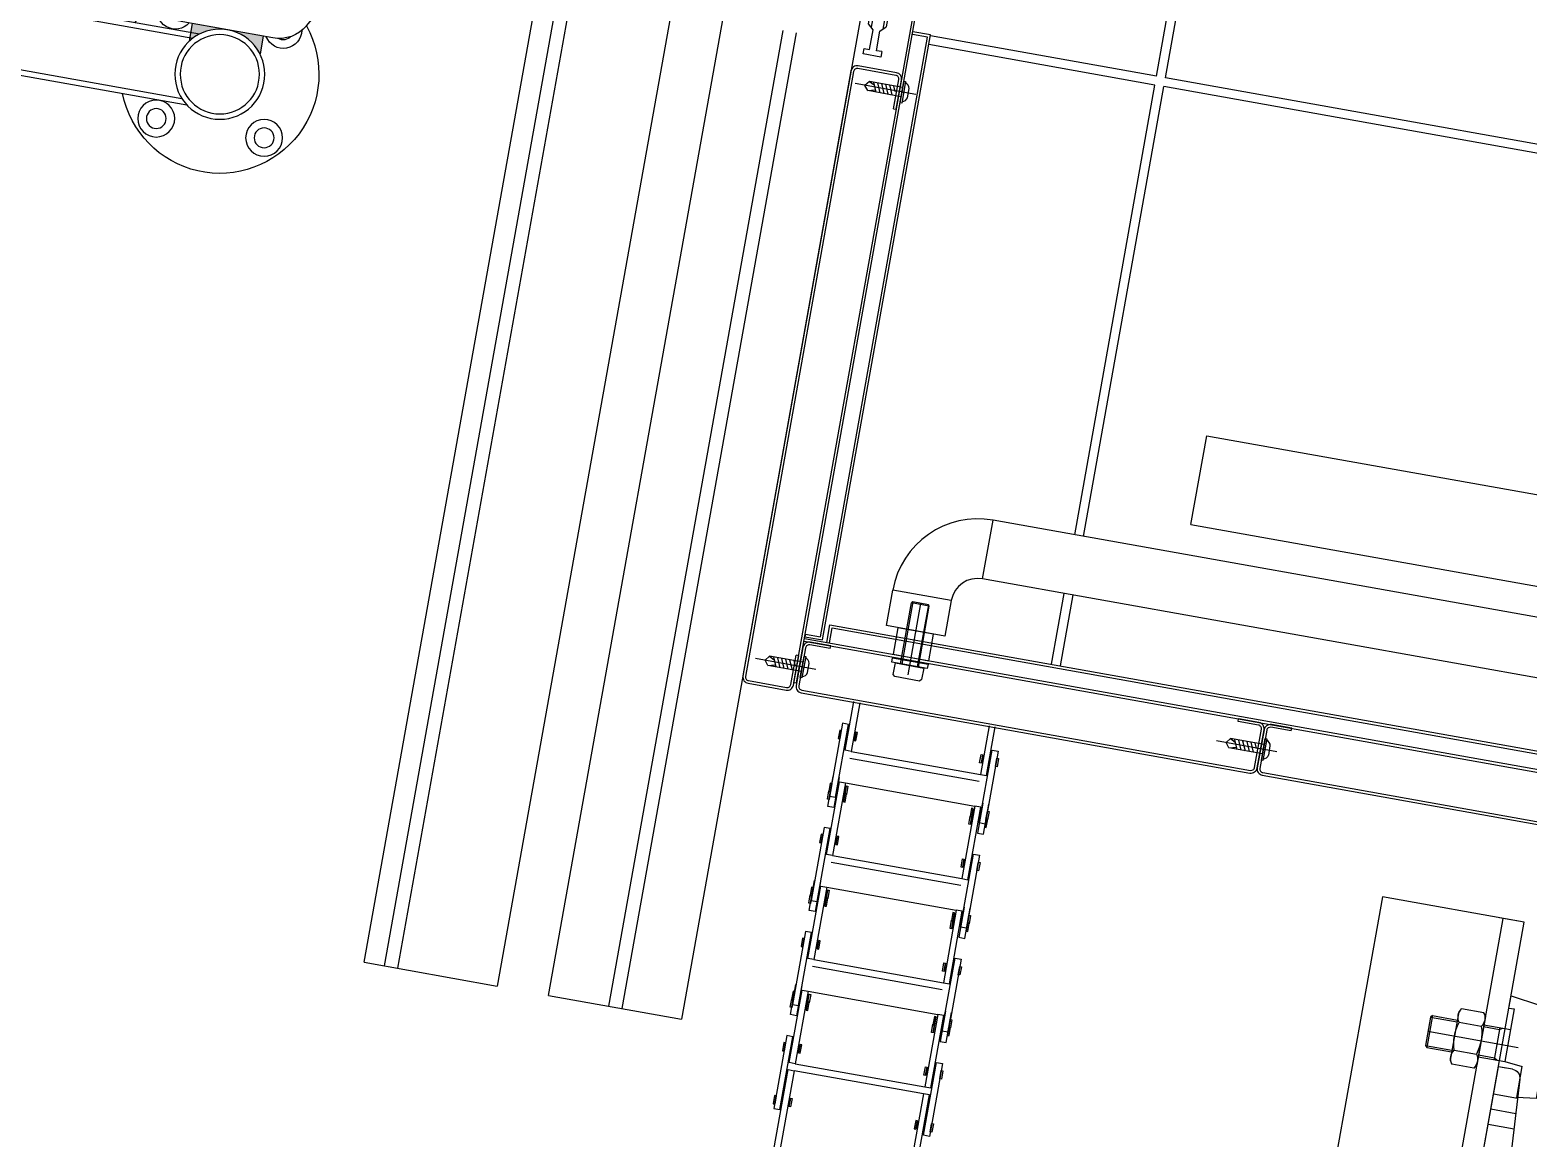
# Model space of a CAD drawing. Header units: centimetres. Extents: x 139057 to 200038, y 34824 to 80516.
# Drawn here: x 172887.1 to 172970.3, y 78740.8 to 78802.2 of the extents above; entities that cross this region are included whole.
import ezdxf

# ---------------------------------------------------------------- set-up
doc = ezdxf.new("R2010")
doc.units = ezdxf.units.CM
doc.header["$LTSCALE"] = 100
doc.layers.get('0').update_dxf_attribs({"lineweight": 0})
doc.layers.add('M-ASC', color=5, linetype='Continuous')

# ---------------------------------------------------------------- blocks, each defined once
blk = doc.blocks.new('GM127-3')
for p, q in [((-8, 38.2), (-8, 86)), ((-5, 89), (5, 89)), ((0, 0), (0, 89)), ((8, 38.2), (8, 86)), ((-8, 38.2), (-7, 38.2)), ((-7, 20.72), (-7, 38.2)), ((7, 38.2), (8, 38.2)), ((7, 20.72), (7, 38.2)), ((-101.09, 16.5), (-76.76, 23.67)), ((-76.76, 23.67), (-49.76, 23.67)), ((-49.76, 23.67), (-48.5, 13)), ((49.76, 23.67), (48.5, 13)), ((76.76, 23.67), (49.76, 23.67)), ((101.09, 16.5), (76.76, 23.67)), ((-103.5, 0), (-101.09, 16.5)), ((-76, -42), (-76, 8.87)), ((-67, 3), (-66.01, 13)), ((-48.5, 13), (-66.01, 13)), ((-58.79, 12.98), (-11.71, 15.72)), ((-48.2, 0), (-48.2, 13.59)), ((-39.7, 0), (-39.7, 14.09)), ((-31.2, 0), (-31.2, 14.59)), ((58.79, 12.98), (11.71, 15.72)), ((31.2, 0), (31.2, 14.59)), ((39.7, 0), (39.7, 14.09)), ((48.2, 0), (48.2, 13.59)), ((48.5, 13), (66.01, 13)), ((67, 3), (66.01, 13)), ((76, -42), (76, 8.87)), ((103.5, 0), (101.09, 16.5)), ((-96.59, 0), (-103.5, 0)), ((-96.59, 0), (-96.59, 3)), ((-96.59, 3), (-67, 3)), ((-85, -12), (-85, 3)), ((-67, -12), (-67, 3)), ((-63.5, 7.98), (-63.5, 0)), ((-63.5, 0), (63.5, 0)), ((63.5, 7.98), (63.5, 0)), ((63.5, 4.21), (63.5, 0)), ((96.59, 3), (67, 3)), ((67, -12), (67, 3)), ((85, -12), (85, 3)), ((96.59, 0), (96.59, 3)), ((-84, -3), (-85, -1.27)), ((-85, -3), (-67, -3)), ((-84, -12), (-84, -3)), ((-68, -3), (-67, -1.27)), ((-68, -12), (-68, -3)), ((68, -3), (67, -1.27)), ((85, -3), (67, -3)), ((68, -12), (68, -3)), ((84, -3), (85, -1.27)), ((84, -12), (84, -3)), ((96.59, 0), (103.5, 0)), ((-89.7, -12), (-91.59, -13.26)), ((-91.59, -13.26), (-91.59, -25.74)), ((-89.7, -12), (-62.3, -12)), ((-83.79, -13.26), (-83.79, -25.74)), ((-68.21, -25.74), (-68.21, -13.26)), ((-62.3, -12), (-60.41, -13.26)), ((-60.41, -13.26), (-60.41, -25.74)), ((62.3, -12), (60.41, -13.26)), ((60.41, -13.26), (60.41, -25.74)), ((89.7, -12), (62.3, -12)), ((68.21, -25.74), (68.21, -13.26)), ((83.79, -13.26), (83.79, -25.74)), ((89.7, -12), (91.59, -13.26)), ((91.59, -13.26), (91.59, -25.74)), ((-89.7, -27), (-91.59, -25.74)), ((-89.7, -27), (-62.3, -27)), ((-85, -41), (-85, -27)), ((-84, -42), (-84, -27)), ((-68, -42), (-68, -27)), ((-67, -41), (-67, -27)), ((-62.3, -27), (-60.41, -25.74)), ((62.3, -27), (60.41, -25.74)), ((89.7, -27), (62.3, -27)), ((67, -41), (67, -27)), ((68, -42), (68, -27)), ((84, -42), (84, -27)), ((85, -41), (85, -27)), ((89.7, -27), (91.59, -25.74)), ((-85, -41), (-84, -42)), ((-85, -41), (-67, -41)), ((-68, -42), (-67, -41)), ((68, -42), (67, -41)), ((85, -41), (67, -41)), ((85, -41), (84, -42)), ((-84, -42), (-68, -42)), ((84, -42), (68, -42))]:
    blk.add_line(p, q)
for centre, radius, start, end in [((-5, 86), 3, 90, 180), ((5, 86), 3, 0, 90), ((-12, 20.72), 5, 273.34268, 0), ((12, 20.72), 5, 180, 266.65732), ((-58.5, 7.98), 5, 93.34268, 180), ((58.5, 7.98), 5, 360, 86.65732), ((-87.69, -18.67), 6.67, 54.26215, 125.73785), ((-76, -36.8), 24.8, 71.68582, 108.31418), ((-64.31, -18.67), 6.67, 54.26215, 125.73785), ((64.31, -18.67), 6.67, 54.26215, 125.73785), ((76, -36.8), 24.8, 71.68582, 108.31418), ((87.69, -18.67), 6.67, 54.26215, 125.73785), ((-87.69, -20.33), 6.67, 234.26215, 305.73785), ((-76, -2.2), 24.8, 251.68582, 288.31418), ((-64.31, -20.33), 6.67, 234.26215, 305.73785), ((64.31, -20.33), 6.67, 234.26215, 305.73785), ((76, -2.2), 24.8, 251.68582, 288.31418), ((87.69, -20.33), 6.67, 234.26215, 305.73785)]:
    blk.add_arc(centre, radius, start, end)
blk = doc.blocks.new('VSEI_M10x16')
for p, q in [((0, 9.75), (0, -9.75)), ((0.5, 9.75), (0, 9.75)), ((0.5, 9.75), (0.5, -9.75)), ((0.5, 9.75), (5.25, 5)), ((16, 0), (0, 0)), ((5.25, 5), (15.4, 5)), ((5.25, 5), (5.25, -5)), ((5.25, 5), (5.25, -5)), ((16, 4.4), (5.25, 4.4)), ((15.4, 5), (16, 4.4)), ((15.4, 5), (15.4, -5)), ((16, 4.4), (16, -4.4)), ((0.5, -9.75), (5.25, -5)), ((16, -4.4), (5.25, -4.4)), ((5.25, -5), (15.4, -5)), ((16, -4.4), (15.4, -5)), ((0.5, -9.75), (0, -9.75))]:
    blk.add_line(p, q)
blk = doc.blocks.new('es5tertetert')
h = blk.add_hatch(color=256)
h.paths.add_polyline_path([(-30.02, -10, 1), (-26.02, -10, 1)])
h.paths.add_polyline_path([(-30.02, 10, 1), (-26.02, 10, 1)])
for p, q in [((-42.74, 28.25), (-43.52, 22)), ((-40.75, 30), (-38.52, 30)), ((-38.52, 27), (-40.02, 27)), ((-40.02, 27), (-40.02, 23)), ((-38.52, 30), (-38.52, 26.5)), ((-37.02, 25), (-37.02, -25)), ((-19.5, 25), (-19.5, -25)), ((-18, 30), (-18, 26.5)), ((-16.77, 30), (-18, 30)), ((-18, 27), (-16.5, 27)), ((-16.5, 27), (-16.5, 23)), ((-14.78, 28.25), (-14, 22)), ((-43.52, -22), (-43.52, 22)), ((-40.02, 23), (-38.52, 23)), ((-38.52, 23.5), (-38.52, -23.5)), ((-18, 23.5), (-18, -23.5)), ((-16.5, 23), (-18, 23)), ((-14, -22), (-14, 22)), ((-40.02, 5.5), (-43.52, 9)), ((-38.52, 8), (-36.52, 10)), ((-30.02, 10), (-36.52, 10)), ((-36.52, -10), (-36.52, 10)), ((-30.02, 10), (-30.02, -10)), ((-26.02, 10), (-26.02, -10)), ((-18, 10), (-26.02, 10)), ((0, 10), (-9, 10)), ((0, 10), (0, -10)), ((-43.52, 0), (0, 0)), ((-40.02, 5.5), (-40.02, -5.5)), ((-40.02, 5.5), (-38.52, 5.5)), ((-38.52, 8), (-38.52, -8)), ((0, 5), (-38.52, 5)), ((0, 4.25), (-38.52, 4.25)), ((-40.02, -5.5), (-43.52, -9)), ((-40.02, -5.5), (-38.52, -5.5)), ((0, -4.25), (-38.52, -4.25)), ((0, -5), (-38.52, -5)), ((-36.52, -10), (-38.52, -8)), ((-30.02, -10), (-36.52, -10)), ((-18, -10), (-26.02, -10)), ((0, -10), (-9, -10)), ((-42.74, -28.25), (-43.52, -22)), ((-40.02, -23), (-38.52, -23)), ((-40.02, -27), (-40.02, -23)), ((-16.5, -23), (-18, -23)), ((-16.5, -27), (-16.5, -23)), ((-14.78, -28.25), (-14, -22)), ((-38.52, -30), (-40.75, -30)), ((-38.52, -27), (-40.02, -27)), ((-38.52, -26.5), (-38.52, -30)), ((-18, -26.5), (-18, -30)), ((-18, -27), (-16.5, -27)), ((-18, -30), (-16.77, -30))]:
    blk.add_line(p, q)
for centre, radius in [((-38.52, 25), 1.5), ((-18, 25), 1.5), ((-28.02, 10), 2), ((-28.02, -10), 2), ((-38.52, -25), 1.5), ((-18, -25), 1.5)]:
    blk.add_circle(centre, radius)
for centre, radius, start, end in [((-40.75, 28), 2, 90, 172.87498), ((-16.77, 28), 2, 7.12502, 90), ((-28.02, 10), 2, 180, 0), ((-9, 15), 5, 180, 270), ((-28.02, -10), 2, 0, 180), ((-9, -15), 5, 90, 180), ((-40.75, -28), 2, 187.12502, 270), ((-16.77, -28), 2, 270, 352.87498)]:
    blk.add_arc(centre, radius, start, end)
blk.add_blockref('VSEI_M10x16', (-45.02, 0))
blk = doc.blocks.new('VSEI_M10x30')
for p, q in [((0, 9.75), (0, -9.75)), ((0.5, 9.75), (0, 9.75)), ((0.5, 9.75), (0.5, -9.75)), ((0.5, 9.75), (5.25, 5)), ((30, 0), (0, 0)), ((5.25, 5), (29.4, 5)), ((5.25, 5), (5.25, -5)), ((5.25, 5), (5.25, -5)), ((30, 4.4), (5.25, 4.4)), ((29.4, 5), (30, 4.4)), ((29.4, 5), (29.4, -5)), ((30, 4.4), (30, -4.4)), ((0.5, -9.75), (5.25, -5)), ((30, -4.4), (5.25, -4.4)), ((5.25, -5), (29.4, -5)), ((30, -4.4), (29.4, -5)), ((0.5, -9.75), (0, -9.75))]:
    blk.add_line(p, q)
blk = doc.blocks.new('Fissaggio doppio su fronteporta')
h = blk.add_hatch(color=256)
h.paths.add_polyline_path([(15, 20), (25, 20), (25, 0, 0.236068)])
h.paths.add_polyline_path([(20, -15, 0.162278), (25, 0), (25, -20), (20, -20)])
h.paths.add_polyline_path([(17, -18.33, 0.044913), (20, -15), (20, -20), (17, -20)])
h.paths.add_polyline_path([(17, -18.33), (17, -20), (15, -20, 0.026071)])
for p, q in [((72, 100), (60, 100)), ((60, 100), (60, 61.75)), ((72, 100), (72, 61.75)), ((64.75, 80.5), (60, 85.25)), ((79.29, 75), (52.02, 75)), ((72, 80.5), (64.75, 80.5)), ((64.75, 80.5), (64.75, 69.5)), ((64.75, 69.5), (60, 64.75)), ((72, 69.5), (64.75, 69.5)), ((35, 42.7), (56, 54.83)), ((41, 32.31), (62, 44.43)), ((25, 25.38), (25, -25.38)), ((37, 25.38), (37, -25.38)), ((25, 20), (15, 20)), ((-20, -210.98), (-20, -15)), ((20, -210.98), (20, -15)), ((-17, -210.98), (-17, -18.33)), ((25, -20), (15, -20)), ((17, -210.98), (17, -18.33)), ((41, -32.31), (62, -44.43)), ((35, -42.7), (56, -54.83)), ((60, -61.75), (60, -100)), ((64.75, -69.5), (60, -64.75)), ((72, -61.75), (72, -100)), ((72, -69.5), (64.75, -69.5)), ((64.75, -80.5), (64.75, -69.5)), ((79.29, -75), (52.02, -75)), ((64.75, -80.5), (60, -85.25)), ((72, -80.5), (64.75, -80.5)), ((72, -100), (60, -100)), ((17, -190.98), (-17, -190.98)), ((20, -210.98), (-20, -210.98)), ((-17, -210.98), (-17, -256.98)), ((17, -210.98), (17, -256.98)), ((-16, -257.98), (-17, -256.98)), ((17, -256.98), (-17, -256.98)), ((0, -277.98), (0, -252.73)), ((17, -256.98), (16, -257.98)), ((-16, -257.98), (16, -257.98)), ((-5, -257.98), (-5, -277.38)), ((-4.4, -277.98), (-4.4, -257.98)), ((4.4, -277.98), (4.4, -257.98)), ((5, -257.98), (5, -277.38)), ((-5, -277.38), (-4.4, -277.98)), ((-5, -277.38), (5, -277.38)), ((-4.4, -277.98), (4.4, -277.98)), ((4.4, -277.98), (5, -277.38))]:
    blk.add_line(p, q)
for centre, radius in [((-30.41, 30.41), 10.25), ((-30.41, 30.41), 5.5), ((0, 0), 25), ((0, 0), 22), ((-30.41, -30.41), 10.25), ((-30.41, -30.41), 5.5)]:
    blk.add_circle(centre, radius)
for centre, radius, start, end in [((52, 61.75), 8, 300, 0), ((52, 61.75), 20, 300, 0), ((0, 0), 55, 50.74272, 248.67631), ((45, 25.38), 20, 120, 180), ((30.41, 30.41), 10.25, 81.32508, 238.17175), ((30.41, 30.41), 5.5, 121.76791, 200.23816), ((0, 0), 55, 322.18275, 37.81725), ((45, 25.38), 8, 120, 180), ((30.41, 30.41), 10.25, 310.04259, 9.03291), ((30.41, -30.41), 10.25, 121.82825, 278.67492), ((30.41, -30.41), 10.25, 350.96709, 49.95741), ((30.41, -30.41), 5.5, 159.76184, 238.23209), ((45, -25.38), 20, 180, 240), ((45, -25.38), 8, 180, 240), ((0, 0), 55, 291.32369, 309.25728), ((52, -61.75), 20, 0, 60), ((52, -61.75), 8, 0, 60)]:
    blk.add_arc(centre, radius, start, end)
at = {"xscale": -1}
for p in [(72, 75), (72, -75)]:
    blk.add_blockref('es5tertetert', p, dxfattribs=at)
for name, p, rotation in [('VSEI_M10x30', (60, 75), 180), ('VSEI_M10x30', (60, -75), 180), ('es5tertetert', (0, -257.98), 270)]:
    blk.add_blockref(name, p, dxfattribs=dict(at, rotation=rotation))
blk = doc.blocks.new('A$C5FE15F62')
for p, q in [((20.89, 6.96), (18.01, 10)), ((31.92, 10), (31.92, 6.96)), ((0, 8.27), (19.65, 8.27)), ((0, 1.73), (19.65, 1.73)), ((0.78, 1.73), (0.78, 8.27)), ((20.89, 3.04), (18.01, 0)), ((31.92, 6.96), (20.89, 6.96)), ((31.92, 3.04), (20.89, 3.04)), ((31.92, 0), (31.92, 3.04))]:
    blk.add_line(p, q)
for points in [[(18.01, 10), (0, 10), (0, 8.27)], [(31.92, 0), (35, 0), (35, 10), (31.92, 10)], [(0, 1.73), (0, 0), (18.01, 0)]]:
    blk.add_lwpolyline(points)
blk = doc.blocks.new('VITE autoforante_M5x20')
for p, q in [((-7.68, 0), (26.4, 0)), ((-3.5, 2.6), (-3.5, -2.6)), ((0, 2.62), (18.95, 2.62)), ((5.28, -2.63), (4, 0.33)), ((7.56, -2.63), (5.28, 2.62)), ((9.84, -2.63), (7.56, 2.62)), ((12.11, -2.63), (9.84, 2.62)), ((12.11, -2.63), (9.84, 2.62)), ((14.39, -2.63), (12.11, 2.62)), ((16.67, -2.63), (14.39, 2.62)), ((18.95, 2.62), (14.92, 1.41)), ((18.95, 2.62), (20.98, 0)), ((0, -2.63), (18.95, -2.63)), ((18.95, -2.63), (16.05, -1.19)), ((18.95, -2.63), (20.98, 0))]:
    blk.add_line(p, q)
blk.add_lwpolyline([(0, 6.06), (0, -6.06), (-0.89, -6.06), (-0.89, 6.06)], close=True)
for centre, start, end in [((-0.19, 1.96), 102.01, 169.06522), ((-0.19, -1.96), 190.93478, 257.99)]:
    blk.add_arc(centre, 3.36, start, end)
blk = doc.blocks.new('5931_M10x35')
for p, q in [((35, 0), (-5.25, 0)), ((0, 5), (34.4, 5)), ((35, 4.4), (0, 4.4)), ((34.4, 5), (35, 4.4)), ((34.4, 5), (34.4, -5)), ((35, 4.4), (35, -4.4)), ((35, -4.4), (0, -4.4)), ((0, -5), (34.4, -5)), ((35, -4.4), (34.4, -5))]:
    blk.add_line(p, q)
blk.add_lwpolyline([(0, -8), (0, 8), (-6.5, 8), (-7.5, 7), (-7.5, -7), (-6.5, -8)], close=True)
blk = doc.blocks.new('6666666666666')
at = {"linetype": 'Continuous'}
for p, q in [((900, -2612.5), (900, -1588)), ((901.5, -2611), (901.5, -1589.5)), ((910, -2611), (901.5, -2611)), ((568, -2615), (568, -2625)), ((909, -2615), (568, -2615)), ((569.5, -2616.5), (569.5, -2625)), ((907.5, -2616.5), (569.5, -2616.5)), ((910, -2612.5), (900, -2612.5)), ((907.5, -2625), (907.5, -2616.5)), ((909, -2625), (909, -2615))]:
    blk.add_line(p, q, dxfattribs=at)
for p, q in [((910, -2625), (910, -1585)), ((911.5, -2625), (911.5, -1585)), ((760, -2425), (760, -1625)), ((810, -2425), (810, -1625)), ((827, -1665), (827, -2533.5)), ((860, -1665), (860, -2533.5)), ((568.5, -2039.5), (568.5, -2482.5)), ((573.5, -2039.5), (573.5, -2482.5)), ((913, -2350), (911.5, -2350)), ((913, -2380), (911.5, -2380)), ((810, -2425), (760, -2425)), ((568.5, -2482.5), (2.5, -2482.5)), ((827, -2482.5), (573.5, -2482.5)), ((900, -2482.5), (860, -2482.5)), ((568.5, -2487.5), (2.5, -2487.5)), ((568.5, -2487.5), (568.5, -2615)), ((827, -2487.5), (573.5, -2487.5)), ((573.5, -2487.5), (573.5, -2615)), ((900, -2487.5), (860, -2487.5)), ((860, -2533.5), (827, -2533.5)), ((875, -2548.5), (895, -2548.5)), ((875, -2548.5), (875, -2581.5)), ((895, -2548.5), (895, -2581.5)), ((895, -2581.5), (875, -2581.5)), ((913, -2610), (911.5, -2610)), ((935, -2625), (554, -2625)), ((935, -2626.5), (554, -2626.5)), ((612, -2628), (612, -2626.5)), ((907.5, -2625), (909, -2625)), ((920, -2626.5), (920, -2628)), ((935, -2626.5), (935, -2625)), ((-1130, -2655), (1130, -2655)), ((1130, -2730), (1130, -2655)), ((580, -2688.75), (1130, -2688.75)), ((580, -2696.25), (1130, -2696.25)), ((1130, -2730), (-1130, -2730))]:
    blk.add_line(p, q)
for points in [[(911.5, -2350), (911.5, -2361.5, 0.414214), (915, -2365), (936.5, -2365, 0.414214), (940, -2361.5), (940, -2108.5, 0.414214), (936.5, -2105), (915, -2105, 0.414214), (911.5, -2108.5), (911.5, -2120)], [(913, -2350), (913, -2361.5, 0.414214), (915, -2363.5), (936.5, -2363.5, 0.414214), (938.5, -2361.5), (938.5, -2108.5, 0.414214), (936.5, -2106.5), (915, -2106.5, 0.414214), (913, -2108.5), (913, -2120)], [(911.5, -2610), (911.5, -2621.5, 0.414214), (915, -2625), (936.5, -2625, 0.414214), (940, -2621.5), (940, -2368.5, 0.414214), (936.5, -2365), (915, -2365, 0.414214), (911.5, -2368.5), (911.5, -2380)], [(913, -2610), (913, -2621.5, 0.414214), (915, -2623.5), (936.5, -2623.5, 0.414214), (938.5, -2621.5), (938.5, -2368.5, 0.414214), (936.5, -2366.5), (915, -2366.5, 0.414214), (913, -2368.5), (913, -2380)], [(612, -2626.5), (595.5, -2626.5, 0.414214), (592, -2630), (592, -2651.5, 0.414214), (595.5, -2655), (936.5, -2655, 0.414214), (940, -2651.5), (940, -2630, 0.414214), (936.5, -2626.5), (920, -2626.5)], [(612, -2628), (595.5, -2628, 0.414214), (593.5, -2630), (593.5, -2651.5, 0.414214), (595.5, -2653.5), (936.5, -2653.5, 0.414214), (938.5, -2651.5), (938.5, -2630, 0.414214), (936.5, -2628), (920, -2628)]]:
    blk.add_lwpolyline(points, format="xyb")
for points in [[(910, -2555), (895, -2555), (895, -2575), (910, -2575)], [(914.5, -2555), (914.5, -2575), (912, -2575), (912, -2555)]]:
    blk.add_lwpolyline(points, close=True)
for radius in [48, 15]:
    blk.add_arc((875, -2533.5), radius, 180, 269.99996)
at = {"linetype": 'Continuous', "rotation": 270}
for p in [(925.75, -2363.5), (602, -2625), (925.75, -2623.5)]:
    blk.add_blockref('VITE autoforante_M5x20', p, dxfattribs=at)
at = {"xscale": -1}
blk.add_blockref('5931_M10x35', (914.5, -2565), dxfattribs=at)
at = {"extrusion": (0, 0, -1), "zscale": -0.9999999999999999, "rotation": 180}
blk.add_blockref('A$C5FE15F62', (-550, -2640), dxfattribs=at)
blk = doc.blocks.new('A$C2A0E5694')
for p, q in [((1225.63, -16.11), (3485.63, -16.11)), ((1225.63, -16.11), (1225.63, -91.11)), ((1225.63, -16.11), (3485.63, -16.11)), ((1225.63, -16.11), (1225.63, -91.11)), ((1772.84, -27.36, 0), (1225.63, -27.36)), ((1772.84, -34.86, 0), (1225.63, -34.86)), ((3485.63, -91.11), (1225.63, -91.11)), ((3485.63, -91.11), (1225.63, -91.11)), ((1208.35, -334.58), (1208.35, -261.58)), ((1212.31, -261.58), (1212.31, -258.19)), ((1212.31, -261.58), (1212.31, -334.58)), ((1253.17, -261.58), (1253.17, -334.58)), ((1267.03, -334.58), (1267.03, -261.58)), ((1270.98, -261.58), (1270.98, -258.19)), ((1270.98, -261.58), (1270.98, -334.58)), ((1311.84, -261.58), (1311.84, -334.58)), ((1325.7, -334.58), (1325.7, -261.58)), ((1329.66, -261.58), (1329.66, -258.19)), ((1329.66, -261.58), (1329.66, -334.58)), ((1370.52, -261.58), (1370.52, -334.58)), ((1384.38, -334.58), (1384.38, -261.58)), ((1388.33, -261.58), (1388.33, -258.19)), ((1388.33, -261.58), (1388.33, -334.58)), ((1212.31, -334.58), (1212.31, -337.97)), ((1270.98, -334.58), (1270.98, -337.97)), ((1329.66, -334.58), (1329.66, -337.97)), ((1388.33, -334.58), (1388.33, -337.97))]:
    blk.add_line(p, q)
at = {"linetype": 'Continuous'}
for p, q in [((1360.78, -566.08), (971.78, -566.08)), ((1360.78, -646.08), (1360.78, -566.08)), ((1360.78, -634.08), (971.78, -634.08)), ((1360.78, -646.08), (1360.78, -632.08)), ((971.78, -646.08), (1360.78, -646.08)), ((1215.78, -646.08), (1360.78, -646.08))]:
    blk.add_line(p, q, dxfattribs=at)
for points in [[(1185.72, -257.61), (1226.82, -257.61), (1226.82, -254.22), (1185.72, -254.22)], [(1188.29, -254.22), (1192.97, -254.22), (1192.97, -253.28), (1188.29, -253.28)], [(1188.29, -254.22), (1192.73, -254.22), (1192.73, -254.22), (1188.29, -254.22)], [(1218.16, -254.22), (1222.84, -254.22), (1222.84, -253.28), (1218.16, -253.28)], [(1218.16, -254.22), (1222.6, -254.22), (1222.6, -254.22), (1218.16, -254.22)], [(1247.31, -254.22), (1242.64, -254.22), (1242.64, -253.28), (1247.31, -253.28)], [(1247.31, -254.22), (1242.87, -254.22), (1242.87, -254.22), (1247.31, -254.22)], [(1244.39, -257.61), (1285.5, -257.61), (1285.5, -254.22), (1244.39, -254.22)], [(1246.97, -254.22), (1251.64, -254.22), (1251.64, -253.28), (1246.97, -253.28)], [(1246.97, -254.22), (1251.41, -254.22), (1251.41, -254.22), (1246.97, -254.22)], [(1276.83, -254.22), (1281.51, -254.22), (1281.51, -253.28), (1276.83, -253.28)], [(1276.83, -254.22), (1281.28, -254.22), (1281.28, -254.22), (1276.83, -254.22)], [(1305.99, -254.22), (1301.31, -254.22), (1301.31, -253.28), (1305.99, -253.28)], [(1305.99, -254.22), (1301.55, -254.22), (1301.55, -254.22), (1305.99, -254.22)], [(1303.07, -257.61), (1344.17, -257.61), (1344.17, -254.22), (1303.07, -254.22)], [(1305.64, -254.22), (1310.32, -254.22), (1310.32, -253.28), (1305.64, -253.28)], [(1305.64, -254.22), (1310.08, -254.22), (1310.08, -254.22), (1305.64, -254.22)], [(1335.51, -254.22), (1340.19, -254.22), (1340.19, -253.28), (1335.51, -253.28)], [(1335.51, -254.22), (1339.95, -254.22), (1339.95, -254.22), (1335.51, -254.22)], [(1364.66, -254.22), (1359.99, -254.22), (1359.99, -253.28), (1364.66, -253.28)], [(1364.66, -254.22), (1360.22, -254.22), (1360.22, -254.22), (1364.66, -254.22)], [(1361.74, -257.61), (1402.85, -257.61), (1402.85, -254.22), (1361.74, -254.22)], [(1364.32, -254.22), (1368.99, -254.22), (1368.99, -253.28), (1364.32, -253.28)], [(1364.32, -254.22), (1368.76, -254.22), (1368.76, -254.22), (1364.32, -254.22)], [(1394.18, -254.22), (1398.86, -254.22), (1398.86, -253.28), (1394.18, -253.28)], [(1394.18, -254.22), (1398.63, -254.22), (1398.63, -254.22), (1394.18, -254.22)], [(1208.35, -261.58), (1145.52, -261.58), (1145.52, -258.19), (1208.35, -258.19)], [(1188.29, -262.28), (1192.73, -262.28), (1192.73, -262.28), (1188.29, -262.28)], [(1188.29, -262.28), (1192.97, -262.28), (1192.97, -263.21), (1188.29, -263.21)], [(1223.23, -262.28), (1218.55, -262.28), (1218.55, -263.21), (1223.23, -263.21)], [(1223.23, -262.28), (1218.78, -262.28), (1218.78, -262.28), (1223.23, -262.28)], [(1247.31, -262.28), (1242.64, -262.28), (1242.64, -263.21), (1247.31, -263.21)], [(1247.31, -262.28), (1242.87, -262.28), (1242.87, -262.28), (1247.31, -262.28)], [(1246.97, -262.28), (1251.41, -262.28), (1251.41, -262.28), (1246.97, -262.28)], [(1246.97, -262.28), (1251.64, -262.28), (1251.64, -263.21), (1246.97, -263.21)], [(1281.9, -262.28), (1277.23, -262.28), (1277.23, -263.21), (1281.9, -263.21)], [(1281.9, -262.28), (1277.46, -262.28), (1277.46, -262.28), (1281.9, -262.28)], [(1305.99, -262.28), (1301.31, -262.28), (1301.31, -263.21), (1305.99, -263.21)], [(1305.99, -262.28), (1301.55, -262.28), (1301.55, -262.28), (1305.99, -262.28)], [(1305.64, -262.28), (1310.08, -262.28), (1310.08, -262.28), (1305.64, -262.28)], [(1305.64, -262.28), (1310.32, -262.28), (1310.32, -263.21), (1305.64, -263.21)], [(1340.58, -262.28), (1335.9, -262.28), (1335.9, -263.21), (1340.58, -263.21)], [(1340.58, -262.28), (1336.13, -262.28), (1336.13, -262.28), (1340.58, -262.28)], [(1364.66, -262.28), (1359.99, -262.28), (1359.99, -263.21), (1364.66, -263.21)], [(1364.66, -262.28), (1360.22, -262.28), (1360.22, -262.28), (1364.66, -262.28)], [(1364.32, -262.28), (1368.76, -262.28), (1368.76, -262.28), (1364.32, -262.28)], [(1364.32, -262.28), (1368.99, -262.28), (1368.99, -263.21), (1364.32, -263.21)], [(1399.25, -262.28), (1394.57, -262.28), (1394.57, -263.21), (1399.25, -263.21)], [(1399.25, -262.28), (1394.81, -262.28), (1394.81, -262.28), (1399.25, -262.28)], [(1208.35, -334.58), (1145.52, -334.58), (1145.52, -337.97), (1208.35, -337.97)], [(1185.72, -338.55), (1226.82, -338.55), (1226.82, -341.94), (1185.72, -341.94)], [(1188.29, -333.88), (1192.97, -333.88), (1192.97, -332.95), (1188.29, -332.95)], [(1188.29, -333.88), (1192.73, -333.88), (1192.73, -333.88), (1188.29, -333.88)], [(1223.23, -333.88), (1218.55, -333.88), (1218.55, -332.95), (1223.23, -332.95)], [(1223.23, -333.88), (1218.78, -333.88), (1218.78, -333.88), (1223.23, -333.88)], [(1247.31, -333.88), (1242.64, -333.88), (1242.64, -332.95), (1247.31, -332.95)], [(1247.31, -333.88), (1242.87, -333.88), (1242.87, -333.88), (1247.31, -333.88)], [(1244.39, -338.55), (1285.5, -338.55), (1285.5, -341.94), (1244.39, -341.94)], [(1246.97, -333.88), (1251.64, -333.88), (1251.64, -332.95), (1246.97, -332.95)], [(1246.97, -333.88), (1251.41, -333.88), (1251.41, -333.88), (1246.97, -333.88)], [(1281.9, -333.88), (1277.23, -333.88), (1277.23, -332.95), (1281.9, -332.95)], [(1281.9, -333.88), (1277.46, -333.88), (1277.46, -333.88), (1281.9, -333.88)], [(1305.99, -333.88), (1301.31, -333.88), (1301.31, -332.95), (1305.99, -332.95)], [(1305.99, -333.88), (1301.55, -333.88), (1301.55, -333.88), (1305.99, -333.88)], [(1303.07, -338.55), (1344.17, -338.55), (1344.17, -341.94), (1303.07, -341.94)], [(1305.64, -333.88), (1310.32, -333.88), (1310.32, -332.95), (1305.64, -332.95)], [(1305.64, -333.88), (1310.08, -333.88), (1310.08, -333.88), (1305.64, -333.88)], [(1340.58, -333.88), (1335.9, -333.88), (1335.9, -332.95), (1340.58, -332.95)], [(1340.58, -333.88), (1336.13, -333.88), (1336.13, -333.88), (1340.58, -333.88)], [(1364.66, -333.88), (1359.99, -333.88), (1359.99, -332.95), (1364.66, -332.95)], [(1364.66, -333.88), (1360.22, -333.88), (1360.22, -333.88), (1364.66, -333.88)], [(1361.74, -338.55), (1402.85, -338.55), (1402.85, -341.94), (1361.74, -341.94)], [(1364.32, -333.88), (1368.99, -333.88), (1368.99, -332.95), (1364.32, -332.95)], [(1364.32, -333.88), (1368.76, -333.88), (1368.76, -333.88), (1364.32, -333.88)], [(1399.25, -333.88), (1394.57, -333.88), (1394.57, -332.95), (1399.25, -332.95)], [(1399.25, -333.88), (1394.81, -333.88), (1394.81, -333.88), (1399.25, -333.88)], [(1188.29, -341.94), (1192.73, -341.94), (1192.73, -341.94), (1188.29, -341.94)], [(1188.29, -341.94), (1192.97, -341.94), (1192.97, -342.88), (1188.29, -342.88)], [(1218.16, -341.94), (1222.6, -341.94), (1222.6, -341.94), (1218.16, -341.94)], [(1218.16, -341.94), (1222.84, -341.94), (1222.84, -342.88), (1218.16, -342.88)], [(1247.31, -341.94), (1242.64, -341.94), (1242.64, -342.88), (1247.31, -342.88)], [(1247.31, -341.94), (1242.87, -341.94), (1242.87, -341.94), (1247.31, -341.94)], [(1246.97, -341.94), (1251.41, -341.94), (1251.41, -341.94), (1246.97, -341.94)], [(1246.97, -341.94), (1251.64, -341.94), (1251.64, -342.88), (1246.97, -342.88)], [(1276.83, -341.94), (1281.28, -341.94), (1281.28, -341.94), (1276.83, -341.94)], [(1276.83, -341.94), (1281.51, -341.94), (1281.51, -342.88), (1276.83, -342.88)], [(1305.99, -341.94), (1301.31, -341.94), (1301.31, -342.88), (1305.99, -342.88)], [(1305.99, -341.94), (1301.55, -341.94), (1301.55, -341.94), (1305.99, -341.94)], [(1305.64, -341.94), (1310.08, -341.94), (1310.08, -341.94), (1305.64, -341.94)], [(1305.64, -341.94), (1310.32, -341.94), (1310.32, -342.88), (1305.64, -342.88)], [(1335.51, -341.94), (1339.95, -341.94), (1339.95, -341.94), (1335.51, -341.94)], [(1335.51, -341.94), (1340.19, -341.94), (1340.19, -342.88), (1335.51, -342.88)], [(1364.66, -341.94), (1359.99, -341.94), (1359.99, -342.88), (1364.66, -342.88)], [(1364.66, -341.94), (1360.22, -341.94), (1360.22, -341.94), (1364.66, -341.94)], [(1364.32, -341.94), (1368.76, -341.94), (1368.76, -341.94), (1364.32, -341.94)], [(1364.32, -341.94), (1368.99, -341.94), (1368.99, -342.88), (1364.32, -342.88)], [(1394.18, -341.94), (1398.63, -341.94), (1398.63, -341.94), (1394.18, -341.94)], [(1394.18, -341.94), (1398.86, -341.94), (1398.86, -342.88), (1394.18, -342.88)]]:
    blk.add_lwpolyline(points, close=True)
for points in [[(1255.59, -257.61), (1238.65, -257.61), (1238.65, -254.22), (1255.59, -254.22)], [(1314.26, -257.61), (1297.32, -257.61), (1297.32, -254.22), (1314.26, -254.22)], [(1372.93, -257.61), (1356, -257.61), (1356, -254.22), (1372.93, -254.22)], [(1212.31, -258.19), (1253.17, -258.19), (1253.17, -261.58), (1212.31, -261.58)], [(1270.98, -258.19), (1311.84, -258.19), (1311.84, -261.58), (1270.98, -261.58)], [(1329.66, -258.19), (1370.52, -258.19), (1370.52, -261.58), (1329.66, -261.58)], [(1388.33, -258.19), (1415.78, -258.19)], [(1415.78, -261.58), (1388.33, -261.58)], [(1212.31, -337.97), (1253.17, -337.97), (1253.17, -334.58), (1212.31, -334.58)], [(1255.59, -338.55), (1238.65, -338.55), (1238.65, -341.94), (1255.59, -341.94)], [(1270.98, -337.97), (1311.84, -337.97), (1311.84, -334.58), (1270.98, -334.58)], [(1314.26, -338.55), (1297.32, -338.55), (1297.32, -341.94), (1314.26, -341.94)], [(1329.66, -337.97), (1370.52, -337.97), (1370.52, -334.58), (1329.66, -334.58)], [(1372.93, -338.55), (1356, -338.55), (1356, -341.94), (1372.93, -341.94)], [(1415.78, -334.58), (1388.33, -334.58)], [(1388.33, -337.97), (1415.78, -337.97)]]:
    blk.add_lwpolyline(points)
at = {"xscale": -1, "rotation": 180}
blk.add_blockref('Fissaggio doppio su fronteporta', (1696.57, 149.45, 0), dxfattribs=at)
at = {"rotation": 180}
blk.add_blockref('6666666666666', (2355.46, -2850.13, 0), dxfattribs=at)
at = {"linetype": 'Continuous', "xscale": -1, "rotation": 180}
blk.add_blockref('GM127-3', (1215.78, -646.08), dxfattribs=at)

msp = doc.modelspace()

# ---------------------------------------------------------------- block references
at = {"layer": 'M-ASC', "xscale": 0.1, "yscale": 0.1, "zscale": 0.1, "rotation": 79.87167101770514}
msp.add_blockref('A$C2A0E5694', (172882.548, 78630.147, 0), dxfattribs=at)

doc.saveas('drawing.dxf')
